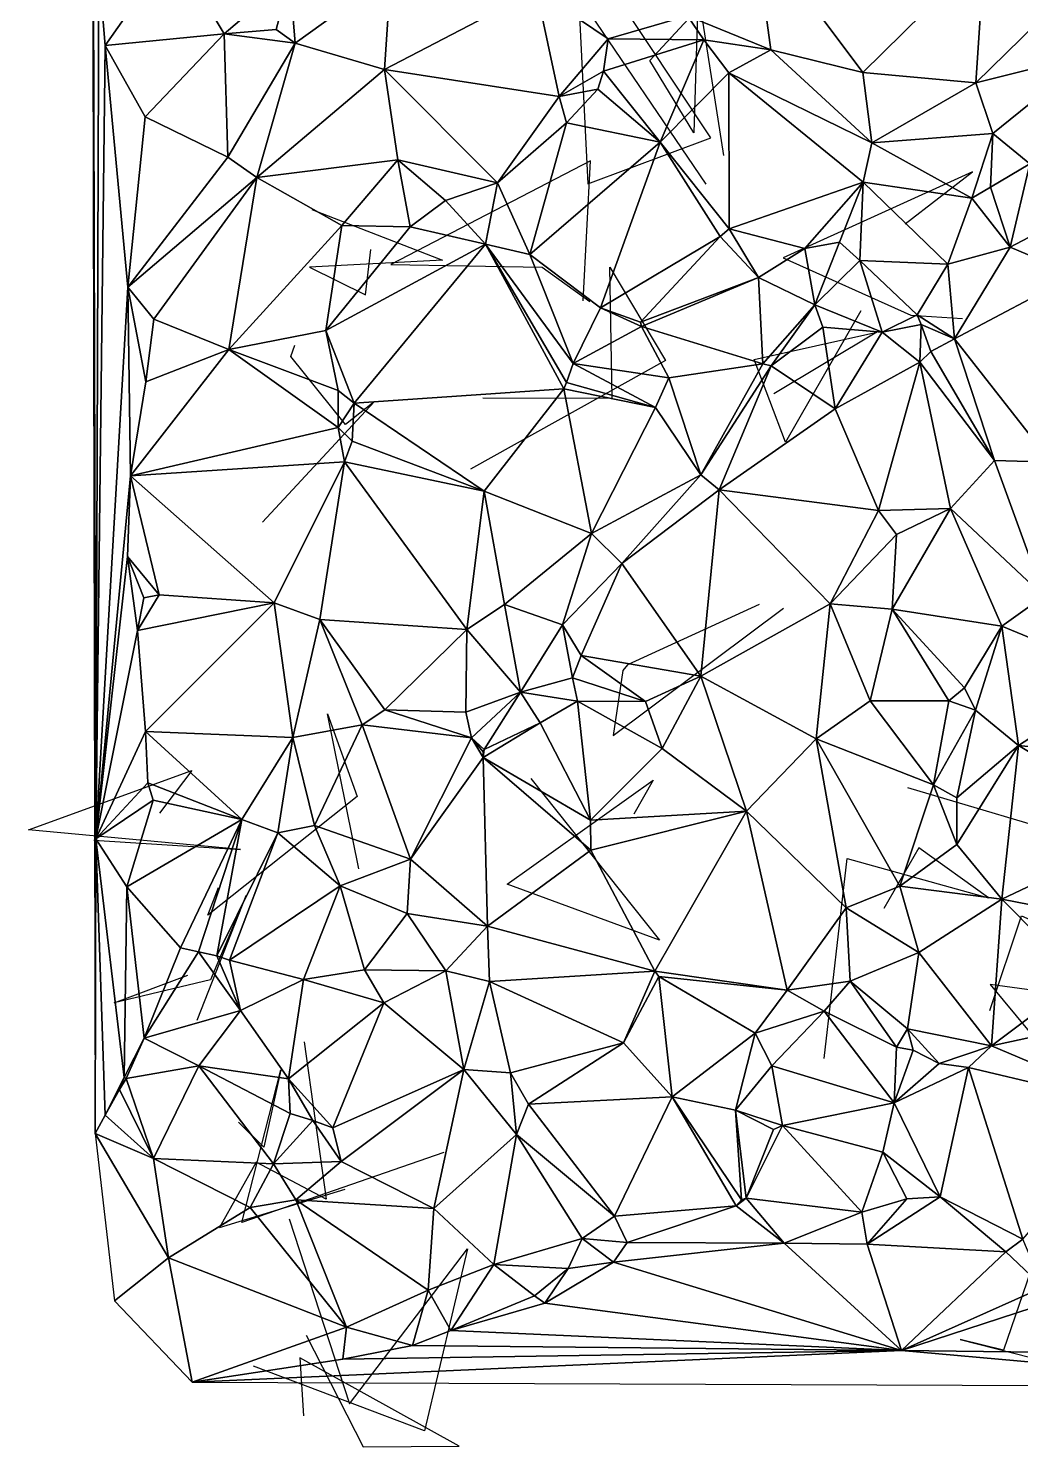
# Model space of a CAD drawing. Header units: metres. Extents: x -15.7 to 15.9, y -15.7 to 15.8.
# Drawn here: x -15.51 to -7.38, y -15.46 to -3.84 of the extents above; entities that cross this region are included whole.
import ezdxf

# ---------------------------------------------------------------- set-up
doc = ezdxf.new("R2010")
doc.units = ezdxf.units.M
doc.layers.add('CRACKS', color=1, linetype='Continuous')
doc.layers.add('STREET_MESH', color=7, linetype='Continuous')

msp = doc.modelspace()

# ---------------------------------------------------------------- linework, layer by layer
at = {"layer": 'CRACKS'}
for points in [[(-9.809, -4.88, 0.1), (-10.02, -3.528, 0.1), (-10.055, -4.692, 0.1), (-10.414, -4.099, 0.1), (-9.47, -3.079, 0.1)], [(-9.953, -5.113, 0.1), (-10.998, -3.569, 0.1), (-10.923, -5.111, 0.1), (-9.914, -4.734, 0.1), (-10.725, -3.511, 0.1)], [(-10.96, -6.069, 0.1), (-10.901, -4.922, 0.1), (-12.537, -5.771, 0.1), (-11.298, -5.795, 0.1), (-10.906, -6.075, 0.1)], [(-8.324, -5.439, 0.1), (-7.772, -5.014, 0.1), (-9.322, -5.717, 0.1), (-8.276, -6.188, 0.1), (-7.852, -6.216, 0.1)], [(-13.184, -5.322, 0.1), (-12.112, -5.736, 0.1), (-13.203, -5.794, 0.1), (-12.743, -6.02, 0.1), (-12.699, -5.648, 0.1)], [(-11.783, -6.866, 0.1), (-10.723, -6.869, 0.1), (-10.743, -5.794, 0.1), (-10.285, -6.56, 0.1), (-11.885, -7.45, 0.1)], [(-8.687, -6.152, 0.1), (-9.302, -7.229, 0.1), (-9.561, -6.551, 0.1), (-8.554, -6.327, 0.1), (-9.4, -6.833, 0.1)], [(-13.587, -7.883, 0.1), (-12.673, -6.897, 0.1), (-12.909, -7.083, 0.1), (-13.355, -6.527, 0.1), (-13.322, -6.434, 0.1)], [(-9.518, -8.558, 0.1), (-10.598, -9.054, 0.1), (-10.637, -9.099, 0.1), (-10.715, -9.632, 0.1), (-9.319, -8.59, 0.1)], [(-12.799, -10.725, 0.1), (-13.055, -9.454, 0.1), (-12.813, -10.132, 0.1), (-14.037, -11.105, 0.1), (-13.948, -10.879, 0.1)], [(-14.971, -10.491, 0.1), (-13.767, -10.567, 0.1), (-15.506, -10.406, 0.1), (-14.168, -9.918, 0.1), (-14.431, -10.27, 0.1)], [(-11.39, -9.984, 0.1), (-10.336, -11.311, 0.1), (-11.583, -10.85, 0.1), (-10.386, -9.998, 0.1), (-10.547, -10.277, 0.1)], [(-7.628, -11.885, 0.1), (-7.371, -11.11, 0.1), (-6.744, -11.387, 0.1), (-6.791, -10.51, 0.1), (-8.3, -10.062, 0.1)], [(-8.986, -12.28, 0.1), (-8.799, -10.64, 0.1), (-7.641, -10.962, 0.1), (-8.21, -10.553, 0.1), (-8.498, -11.051, 0.1)], [(-6.763, -10.734, 0.1), (-6.213, -12.124, 0.1), (-6.025, -11.892, 0.1), (-7.627, -11.673, 0.1), (-7.107, -12.298, 0.1)], [(-14.124, -11.966, 0.1), (-13.723, -10.944, 0.1), (-14.015, -11.635, 0.1), (-14.804, -11.824, 0.1), (-14.199, -11.596, 0.1)], [(-13.247, -12.143, 0.1), (-13.067, -13.433, 0.1), (-13.64, -13.129, 0.1), (-13.941, -13.666, 0.1), (-12.91, -13.351, 0.1)], [(-12.102, -13.05, 0.1), (-13.756, -13.624, 0.1), (-13.437, -12.372, 0.1), (-13.576, -13.006, 0.1), (-13.785, -12.801, 0.1)], [(-7.073, -13.372, 0.1), (-7.518, -14.67, 0.1), (-7.873, -14.582, 0.1), (-6.286, -14.987, 0.1), (-6.712, -14.881, 0.1)], [(-13.37, -13.595, 0.1), (-12.876, -15.109, 0.1), (-11.908, -13.839, 0.1), (-12.262, -15.332, 0.1), (-13.662, -14.802, 0.1)], [(-13.229, -14.548, 0.1), (-12.762, -15.461, 0.1), (-11.977, -15.457, 0.1), (-13.283, -14.732, 0.1), (-13.253, -15.207, 0.1)]]:
    msp.add_polyline3d(points, dxfattribs=at)
at = {"layer": 'STREET_MESH'}
for points in [[(-14.952, -10.479), (-14.93, -3.361), (-14.999, 6.432)], [(-14.959, -12.894), (-14.952, -10.479), (-14.999, 6.432)], [(-9.422, -4.014), (-9.561, -3.008), (-10.105, -3.735)], [(-9.561, -3.008), (-8.67, -4.198), (-7.674, -3.214)], [(-9.561, -3.008), (-9.422, -4.014), (-8.67, -4.198)], [(-14.877, -3.976), (-14.319, -3.181), (-14.93, -3.361)], [(-13.902, -3.881), (-14.319, -3.181), (-14.877, -3.976)], [(-14.319, -3.181), (-13.902, -3.881), (-13.365, -3.422)], [(-8.67, -4.198), (-7.743, -4.284), (-7.674, -3.214)], [(-7.743, -4.284), (-7.248, -3.796), (-7.674, -3.214)], [(-14.952, -10.479), (-14.877, -3.976), (-14.93, -3.361)], [(-13.365, -3.422), (-13.902, -3.881), (-13.475, -3.845)], [(-13.319, -3.958), (-13.365, -3.422), (-13.475, -3.845)], [(-13.365, -3.422), (-13.319, -3.958), (-12.536, -3.394)], [(-12.536, -3.394), (-13.319, -3.958), (-12.588, -4.175)], [(-11.342, -3.524), (-12.536, -3.394), (-12.588, -4.175)], [(-11.158, -4.395), (-11.342, -3.524), (-12.588, -4.175)], [(-11.342, -3.524), (-10.756, -3.922), (-10.105, -3.735)], [(-11.158, -4.395), (-10.756, -3.922), (-11.342, -3.524)], [(-10.756, -3.922), (-9.973, -3.931), (-10.105, -3.735)], [(-9.973, -3.931), (-9.422, -4.014), (-10.105, -3.735)], [(-7.248, -3.796), (-7.743, -4.284), (-6.797, -4.046)], [(-14.548, -4.563), (-13.902, -3.881), (-14.877, -3.976)], [(-13.873, -4.893), (-13.902, -3.881), (-14.548, -4.563)], [(-13.902, -3.881), (-13.319, -3.958), (-13.475, -3.845)], [(-13.873, -4.893), (-13.319, -3.958), (-13.902, -3.881)], [(-11.158, -4.395), (-10.793, -4.189), (-10.756, -3.922)], [(-10.793, -4.189), (-9.973, -3.931), (-10.756, -3.922)], [(-9.973, -3.931), (-10.793, -4.189), (-10.329, -4.769)], [(-9.768, -4.201), (-9.973, -3.931), (-10.329, -4.769)], [(-9.422, -4.014), (-9.973, -3.931), (-9.768, -4.201)], [(-14.952, -10.479), (-14.692, -5.958), (-14.877, -3.976)], [(-14.692, -5.958), (-14.548, -4.563), (-14.877, -3.976)], [(-13.873, -4.893), (-13.635, -5.059), (-13.319, -3.958)], [(-13.319, -3.958), (-13.635, -5.059), (-12.588, -4.175)], [(-9.422, -4.014), (-9.768, -4.201), (-8.595, -4.775)], [(-8.67, -4.198), (-9.422, -4.014), (-8.595, -4.775)], [(-6.797, -4.046), (-7.743, -4.284), (-7.604, -4.698)], [(-6.797, -4.046), (-7.604, -4.698), (-7.302, -4.946)], [(-13.635, -5.059), (-12.479, -4.915), (-12.588, -4.175)], [(-11.662, -5.104), (-11.158, -4.395), (-12.588, -4.175)], [(-12.479, -4.915), (-11.662, -5.104), (-12.588, -4.175)], [(-10.793, -4.189), (-11.158, -4.395), (-10.842, -4.336)], [(-10.329, -4.769), (-10.793, -4.189), (-10.842, -4.336)], [(-9.766, -5.481), (-9.768, -4.201), (-10.329, -4.769)], [(-9.768, -4.201), (-8.668, -5.098), (-8.595, -4.775)], [(-9.766, -5.481), (-8.668, -5.098), (-9.768, -4.201)], [(-7.743, -4.284), (-8.67, -4.198), (-8.595, -4.775)], [(-7.604, -4.698), (-7.743, -4.284), (-8.595, -4.775)], [(-11.158, -4.395), (-11.662, -5.104), (-11.097, -4.612)], [(-10.842, -4.336), (-11.158, -4.395), (-11.097, -4.612)], [(-10.329, -4.769), (-10.842, -4.336), (-11.097, -4.612)], [(-14.692, -5.958), (-13.873, -4.893), (-14.548, -4.563)], [(-11.662, -5.104), (-11.397, -5.691), (-11.097, -4.612)], [(-11.397, -5.691), (-10.329, -4.769), (-11.097, -4.612)], [(-7.777, -5.228), (-7.604, -4.698), (-8.595, -4.775)], [(-7.777, -5.228), (-7.625, -5.139), (-7.604, -4.698)], [(-7.604, -4.698), (-7.625, -5.139), (-7.302, -4.946)], [(-10.819, -6.128), (-10.329, -4.769), (-11.397, -5.691)], [(-10.819, -6.128), (-9.839, -5.543), (-10.329, -4.769)], [(-9.839, -5.543), (-9.766, -5.481), (-10.329, -4.769)], [(-8.668, -5.098), (-7.777, -5.228), (-8.595, -4.775)], [(-13.635, -5.059), (-13.873, -4.893), (-14.692, -5.958)], [(-12.479, -4.915), (-13.635, -5.059), (-12.938, -5.452)], [(-12.379, -5.463), (-12.479, -4.915), (-12.938, -5.452)], [(-11.662, -5.104), (-12.479, -4.915), (-12.088, -5.249)], [(-12.479, -4.915), (-12.379, -5.463), (-12.088, -5.249)], [(-7.625, -5.139), (-7.462, -5.631), (-7.302, -4.946)], [(-7.462, -5.631), (-6.706, -5.23), (-7.302, -4.946)], [(-14.479, -6.221), (-13.635, -5.059), (-14.692, -5.958)], [(-13.635, -5.059), (-14.479, -6.221), (-13.865, -6.468)], [(-12.938, -5.452), (-13.635, -5.059), (-13.865, -6.468)], [(-11.761, -5.606), (-11.662, -5.104), (-12.088, -5.249)], [(-11.662, -5.104), (-11.761, -5.606), (-11.397, -5.691)], [(-9.146, -5.64), (-8.668, -5.098), (-9.766, -5.481)], [(-9.146, -5.64), (-8.861, -5.59), (-8.668, -5.098)], [(-8.668, -5.098), (-8.861, -5.59), (-8.695, -5.739)], [(-8.668, -5.098), (-8.695, -5.739), (-7.973, -5.769)], [(-7.777, -5.228), (-8.668, -5.098), (-7.973, -5.769)], [(-7.462, -5.631), (-7.777, -5.228), (-7.973, -5.769)], [(-7.625, -5.139), (-7.777, -5.228), (-7.462, -5.631)], [(-6.706, -5.23), (-7.462, -5.631), (-6.928, -5.856)], [(-12.379, -5.463), (-11.761, -5.606), (-12.088, -5.249)], [(-13.07, -6.313), (-12.938, -5.452), (-13.865, -6.468)], [(-12.379, -5.463), (-12.938, -5.452), (-13.07, -6.313)], [(-11.761, -5.606), (-12.379, -5.463), (-13.07, -6.313)], [(-9.839, -5.543), (-10.819, -6.128), (-10.49, -6.245)], [(-9.839, -5.543), (-10.49, -6.245), (-9.524, -5.879)], [(-9.766, -5.481), (-9.839, -5.543), (-9.524, -5.879)], [(-9.146, -5.64), (-9.766, -5.481), (-9.524, -5.879)], [(-11.761, -5.606), (-13.07, -6.313), (-12.837, -6.909)], [(-11.12, -6.792), (-11.761, -5.606), (-12.837, -6.909)], [(-11.761, -5.606), (-11.042, -6.584), (-11.397, -5.691)], [(-11.12, -6.792), (-11.098, -6.74), (-11.761, -5.606)], [(-11.098, -6.74), (-11.042, -6.584), (-11.761, -5.606)], [(-11.042, -6.584), (-10.819, -6.128), (-11.397, -5.691)], [(-9.062, -6.102), (-9.146, -5.64), (-9.524, -5.879)], [(-8.861, -5.59), (-9.146, -5.64), (-9.062, -6.102)], [(-8.861, -5.59), (-9.062, -6.102), (-8.695, -5.739)], [(-7.919, -6.382), (-7.462, -5.631), (-7.973, -5.769)], [(-7.462, -5.631), (-7.919, -6.382), (-6.928, -5.856)], [(-9.062, -6.102), (-8.512, -6.326), (-8.695, -5.739)], [(-8.695, -5.739), (-8.224, -6.184), (-7.973, -5.769)], [(-8.512, -6.326), (-8.224, -6.184), (-8.695, -5.739)], [(-8.224, -6.184), (-7.919, -6.382), (-7.973, -5.769)], [(-10.49, -6.245), (-10.483, -6.281), (-9.524, -5.879)], [(-10.483, -6.281), (-9.488, -6.586), (-9.524, -5.879)], [(-9.488, -6.586), (-9.062, -6.102), (-9.524, -5.879)], [(-7.919, -6.382), (-7.126, -7.393), (-6.928, -5.856)], [(-14.692, -5.958), (-14.952, -10.479), (-14.668, -7.503)], [(-14.545, -6.735), (-14.692, -5.958), (-14.668, -7.503)], [(-14.545, -6.735), (-14.479, -6.221), (-14.692, -5.958)], [(-10.819, -6.128), (-11.042, -6.584), (-10.483, -6.281)], [(-10.819, -6.128), (-10.483, -6.281), (-10.49, -6.245)], [(-9.062, -6.102), (-9.488, -6.586), (-9.421, -6.602)], [(-8.997, -6.287), (-9.062, -6.102), (-9.421, -6.602)], [(-8.997, -6.287), (-8.512, -6.326), (-9.062, -6.102)], [(-14.479, -6.221), (-14.545, -6.735), (-13.865, -6.468)], [(-8.512, -6.326), (-8.193, -6.264), (-8.224, -6.184)], [(-8.193, -6.264), (-8.512, -6.326), (-8.202, -6.572)], [(-8.224, -6.184), (-8.193, -6.264), (-7.919, -6.382)], [(-8.113, -6.485), (-8.193, -6.264), (-8.202, -6.572)], [(-8.193, -6.264), (-8.113, -6.485), (-7.919, -6.382)], [(-12.967, -6.806), (-13.07, -6.313), (-13.865, -6.468)], [(-13.07, -6.313), (-12.967, -6.806), (-12.837, -6.909)], [(-10.483, -6.281), (-11.042, -6.584), (-10.26, -6.701)], [(-9.488, -6.586), (-10.483, -6.281), (-10.26, -6.701)], [(-8.897, -6.956), (-8.997, -6.287), (-9.421, -6.602)], [(-8.512, -6.326), (-8.997, -6.287), (-8.897, -6.956)], [(-8.512, -6.326), (-8.897, -6.956), (-8.202, -6.572)], [(-8.113, -6.485), (-7.59, -7.378), (-7.919, -6.382)], [(-7.919, -6.382), (-7.59, -7.378), (-7.126, -7.393)], [(-14.668, -7.503), (-12.968, -7.108), (-13.865, -6.468)], [(-14.545, -6.735), (-14.668, -7.503), (-13.865, -6.468)], [(-12.968, -7.108), (-12.967, -6.806), (-13.865, -6.468)], [(-7.59, -7.378), (-8.113, -6.485), (-8.202, -6.572)], [(-11.042, -6.584), (-11.098, -6.74), (-10.369, -6.945)], [(-11.042, -6.584), (-10.369, -6.945), (-10.26, -6.701)], [(-9.996, -7.497), (-9.488, -6.586), (-10.26, -6.701)], [(-9.488, -6.586), (-9.996, -7.497), (-9.421, -6.602)], [(-9.421, -6.602), (-9.996, -7.497), (-9.847, -7.62)], [(-8.897, -6.956), (-9.421, -6.602), (-9.847, -7.62)], [(-8.897, -6.956), (-8.542, -7.787), (-8.202, -6.572)], [(-8.542, -7.787), (-7.951, -7.771), (-8.202, -6.572)], [(-7.951, -7.771), (-7.59, -7.378), (-8.202, -6.572)], [(-11.098, -6.74), (-11.12, -6.792), (-10.369, -6.945)], [(-10.369, -6.945), (-9.996, -7.497), (-10.26, -6.701)], [(-12.967, -6.806), (-12.968, -7.108), (-12.837, -6.909)], [(-11.772, -7.631), (-11.12, -6.792), (-12.837, -6.909)], [(-10.893, -7.978), (-11.12, -6.792), (-11.772, -7.631)], [(-11.12, -6.792), (-10.893, -7.978), (-10.369, -6.945)], [(-12.968, -7.108), (-12.854, -7.221), (-12.837, -6.909)], [(-12.854, -7.221), (-11.772, -7.631), (-12.837, -6.909)], [(-10.893, -7.978), (-9.996, -7.497), (-10.369, -6.945)], [(-8.542, -7.787), (-8.897, -6.956), (-9.847, -7.62)], [(-12.915, -7.389), (-12.968, -7.108), (-14.668, -7.503)], [(-12.854, -7.221), (-12.968, -7.108), (-12.915, -7.389)], [(-11.772, -7.631), (-12.854, -7.221), (-12.915, -7.389)], [(-13.493, -8.545), (-12.915, -7.389), (-14.668, -7.503)], [(-12.915, -7.389), (-13.493, -8.545), (-13.118, -8.683)], [(-11.914, -8.763), (-12.915, -7.389), (-13.118, -8.683)], [(-11.914, -8.763), (-11.772, -7.631), (-12.915, -7.389)], [(-7.187, -8.49), (-7.59, -7.378), (-7.951, -7.771)], [(-7.59, -7.378), (-7.187, -8.49), (-7.126, -7.393)], [(-14.952, -10.479), (-14.693, -8.165), (-14.668, -7.503)], [(-14.693, -8.165), (-14.435, -8.48), (-14.668, -7.503)], [(-14.435, -8.48), (-13.493, -8.545), (-14.668, -7.503)], [(-9.996, -7.497), (-10.893, -7.978), (-10.643, -8.223)], [(-9.847, -7.62), (-9.996, -7.497), (-10.643, -8.223)], [(-11.914, -8.763), (-11.605, -8.559), (-11.772, -7.631)], [(-11.605, -8.559), (-10.893, -7.978), (-11.772, -7.631)], [(-9.997, -9.147), (-9.847, -7.62), (-10.643, -8.223)], [(-9.997, -9.147), (-8.936, -8.552), (-9.847, -7.62)], [(-8.936, -8.552), (-8.542, -7.787), (-9.847, -7.62)], [(-8.936, -8.552), (-8.394, -7.985), (-8.542, -7.787)], [(-8.394, -7.985), (-7.951, -7.771), (-8.542, -7.787)], [(-7.951, -7.771), (-8.428, -8.597), (-7.532, -8.735)], [(-8.394, -7.985), (-8.428, -8.597), (-7.951, -7.771)], [(-7.187, -8.49), (-7.951, -7.771), (-7.532, -8.735)], [(-11.605, -8.559), (-11.131, -8.726), (-10.893, -7.978)], [(-10.893, -7.978), (-11.131, -8.726), (-10.643, -8.223)], [(-8.428, -8.597), (-8.394, -7.985), (-8.936, -8.552)], [(-14.693, -8.165), (-14.952, -10.479), (-14.611, -8.772)], [(-14.56, -8.504), (-14.693, -8.165), (-14.611, -8.772)], [(-14.693, -8.165), (-14.56, -8.504), (-14.435, -8.48)], [(-11.131, -8.726), (-10.976, -8.977), (-10.643, -8.223)], [(-10.976, -8.977), (-9.997, -9.147), (-10.643, -8.223)], [(-13.493, -8.545), (-14.435, -8.48), (-14.611, -8.772)], [(-14.435, -8.48), (-14.56, -8.504), (-14.611, -8.772)], [(-14.547, -9.6), (-13.493, -8.545), (-14.611, -8.772)], [(-13.493, -8.545), (-14.547, -9.6), (-13.34, -9.65)], [(-13.493, -8.545), (-13.34, -9.65), (-13.118, -8.683)], [(-11.473, -9.276), (-11.605, -8.559), (-11.914, -8.763)], [(-11.473, -9.276), (-11.131, -8.726), (-11.605, -8.559)], [(-9.053, -9.661), (-8.936, -8.552), (-9.997, -9.147)], [(-9.053, -9.661), (-8.609, -9.348), (-8.936, -8.552)], [(-8.609, -9.348), (-8.428, -8.597), (-8.936, -8.552)], [(-7.965, -9.347), (-8.428, -8.597), (-8.609, -9.348)], [(-8.428, -8.597), (-7.837, -9.242), (-7.532, -8.735)], [(-8.428, -8.597), (-7.965, -9.347), (-7.837, -9.242)], [(-6.526, -9.152), (-7.187, -8.49), (-7.532, -8.735)], [(-13.34, -9.65), (-12.77, -9.546), (-13.118, -8.683)], [(-12.586, -9.422), (-11.914, -8.763), (-13.118, -8.683)], [(-12.77, -9.546), (-12.586, -9.422), (-13.118, -8.683)], [(-14.952, -10.479), (-14.547, -9.6), (-14.611, -8.772)], [(-11.914, -8.763), (-12.586, -9.422), (-11.923, -9.44)], [(-11.473, -9.276), (-11.914, -8.763), (-11.923, -9.44)], [(-11.473, -9.276), (-11.049, -9.16), (-11.131, -8.726)], [(-11.049, -9.16), (-10.976, -8.977), (-11.131, -8.726)], [(-7.837, -9.242), (-7.746, -9.424), (-7.532, -8.735)], [(-7.746, -9.424), (-7.394, -9.713), (-7.532, -8.735)], [(-7.394, -9.713), (-6.526, -9.152), (-7.532, -8.735)], [(-10.976, -8.977), (-11.049, -9.16), (-10.45, -9.353)], [(-10.976, -8.977), (-10.45, -9.353), (-9.997, -9.147)], [(-11.006, -9.352), (-11.049, -9.16), (-11.473, -9.276)], [(-11.049, -9.16), (-11.006, -9.352), (-10.45, -9.353)], [(-9.997, -9.147), (-10.45, -9.353), (-10.313, -9.739)], [(-9.997, -9.147), (-10.313, -9.739), (-9.624, -10.253)], [(-9.053, -9.661), (-9.997, -9.147), (-9.624, -10.253)], [(-6.526, -9.152), (-7.394, -9.713), (-6.478, -9.809)], [(-11.877, -9.652), (-11.473, -9.276), (-11.923, -9.44)], [(-11.473, -9.276), (-11.877, -9.652), (-11.773, -9.748)], [(-11.473, -9.276), (-11.773, -9.748), (-11.312, -9.528)], [(-11.006, -9.352), (-11.473, -9.276), (-11.312, -9.528)], [(-7.837, -9.242), (-7.965, -9.347), (-7.746, -9.424)], [(-11.006, -9.352), (-11.312, -9.528), (-10.902, -10.326)], [(-10.45, -9.353), (-11.006, -9.352), (-10.313, -9.739)], [(-11.006, -9.352), (-10.902, -10.326), (-10.313, -9.739)], [(-9.053, -9.661), (-8.09, -10.038), (-8.609, -9.348)], [(-8.09, -10.038), (-7.965, -9.347), (-8.609, -9.348)], [(-7.965, -9.347), (-8.09, -10.038), (-7.746, -9.424)], [(-12.77, -9.546), (-11.877, -9.652), (-12.586, -9.422)], [(-12.586, -9.422), (-11.877, -9.652), (-11.923, -9.44)], [(-11.312, -9.528), (-11.781, -9.813), (-10.902, -10.326)], [(-11.773, -9.748), (-11.781, -9.813), (-11.312, -9.528)], [(-7.746, -9.424), (-8.09, -10.038), (-7.9, -10.142)], [(-7.394, -9.713), (-7.746, -9.424), (-7.9, -10.142)], [(-14.527, -10.02), (-14.547, -9.6), (-14.952, -10.479)], [(-14.547, -9.6), (-13.758, -10.321), (-13.34, -9.65)], [(-14.527, -10.02), (-13.758, -10.321), (-14.547, -9.6)], [(-13.162, -10.369), (-12.77, -9.546), (-13.34, -9.65)], [(-12.77, -9.546), (-13.162, -10.369), (-12.376, -10.645)], [(-11.877, -9.652), (-12.77, -9.546), (-12.376, -10.645)], [(-13.758, -10.321), (-13.462, -10.431), (-13.34, -9.65)], [(-13.462, -10.431), (-13.162, -10.369), (-13.34, -9.65)], [(-11.781, -9.813), (-11.877, -9.652), (-12.376, -10.645)], [(-11.78, -9.765), (-11.877, -9.652), (-11.781, -9.813)], [(-11.877, -9.652), (-11.78, -9.765), (-11.773, -9.748)], [(-11.773, -9.748), (-11.78, -9.765), (-11.781, -9.813)], [(-10.313, -9.739), (-10.902, -10.326), (-9.624, -10.253)], [(-8.807, -11.045), (-9.053, -9.661), (-9.624, -10.253)], [(-8.366, -10.866), (-9.053, -9.661), (-8.807, -11.045)], [(-8.366, -10.866), (-8.09, -10.038), (-9.053, -9.661)], [(-7.899, -10.527), (-7.394, -9.713), (-7.9, -10.142)], [(-7.394, -9.713), (-7.899, -10.527), (-7.532, -10.974)], [(-6.285, -10.383), (-7.394, -9.713), (-7.532, -10.974)], [(-7.394, -9.713), (-6.285, -10.383), (-6.478, -9.809)], [(-11.745, -11.195), (-11.781, -9.813), (-12.376, -10.645)], [(-10.902, -10.326), (-11.781, -9.813), (-10.897, -10.571)], [(-11.781, -9.813), (-11.745, -11.195), (-10.897, -10.571)], [(-14.484, -10.161), (-14.527, -10.02), (-14.952, -10.479)], [(-13.758, -10.321), (-14.527, -10.02), (-14.484, -10.161)], [(-8.09, -10.038), (-8.366, -10.866), (-7.899, -10.527)], [(-8.09, -10.038), (-7.899, -10.527), (-7.9, -10.142)], [(-14.699, -10.873), (-14.484, -10.161), (-14.952, -10.479)], [(-14.699, -10.873), (-13.758, -10.321), (-14.484, -10.161)], [(-13.758, -10.321), (-14.699, -10.873), (-14.259, -11.372)], [(-14.113, -11.405), (-13.758, -10.321), (-14.259, -11.372)], [(-14.113, -11.405), (-13.962, -11.439), (-13.758, -10.321)], [(-13.758, -10.321), (-13.962, -11.439), (-13.462, -10.431)], [(-10.902, -10.326), (-10.897, -10.571), (-9.624, -10.253)], [(-9.624, -10.253), (-10.897, -10.571), (-10.374, -11.565)], [(-9.29, -11.719), (-9.624, -10.253), (-10.374, -11.565)], [(-9.29, -11.719), (-8.807, -11.045), (-9.624, -10.253)], [(-13.962, -11.439), (-13.857, -11.473), (-13.462, -10.431)], [(-13.857, -11.473), (-12.951, -10.865), (-13.462, -10.431)], [(-12.951, -10.865), (-13.162, -10.369), (-13.462, -10.431)], [(-13.162, -10.369), (-12.951, -10.865), (-12.376, -10.645)], [(-6.258, -11.221), (-6.285, -10.383), (-7.532, -10.974)], [(-14.952, -10.479), (-14.959, -12.894), (-14.878, -12.744)], [(-14.72, -12.436), (-14.952, -10.479), (-14.878, -12.744)], [(-14.72, -12.436), (-14.699, -10.873), (-14.952, -10.479)], [(-10.897, -10.571), (-11.745, -11.195), (-10.374, -11.565)], [(-7.899, -10.527), (-8.366, -10.866), (-7.532, -10.974)], [(-12.951, -10.865), (-12.403, -11.091), (-12.376, -10.645)], [(-12.403, -11.091), (-11.745, -11.195), (-12.376, -10.645)], [(-14.699, -10.873), (-14.72, -12.436), (-14.556, -12.113)], [(-14.259, -11.372), (-14.699, -10.873), (-14.556, -12.113)], [(-12.951, -10.865), (-13.857, -11.473), (-13.251, -11.632)], [(-12.752, -11.553), (-12.951, -10.865), (-13.251, -11.632)], [(-12.403, -11.091), (-12.951, -10.865), (-12.752, -11.553)], [(-8.212, -11.412), (-8.366, -10.866), (-8.807, -11.045)], [(-8.366, -10.866), (-8.212, -11.412), (-7.532, -10.974)], [(-8.212, -11.412), (-7.616, -12.175), (-7.532, -10.974)], [(-7.616, -12.175), (-6.883, -11.627), (-7.532, -10.974)], [(-6.883, -11.627), (-6.258, -11.221), (-7.532, -10.974)], [(-12.085, -11.561), (-12.403, -11.091), (-12.752, -11.553)], [(-12.085, -11.561), (-11.745, -11.195), (-12.403, -11.091)], [(-8.807, -11.045), (-9.29, -11.719), (-8.772, -11.645)], [(-8.212, -11.412), (-8.807, -11.045), (-8.772, -11.645)], [(-11.745, -11.195), (-12.085, -11.561), (-11.728, -11.649)], [(-11.745, -11.195), (-11.728, -11.649), (-10.374, -11.565)], [(-14.113, -11.405), (-14.259, -11.372), (-14.556, -12.113)], [(-14.113, -11.405), (-14.556, -12.113), (-13.767, -11.885)], [(-13.962, -11.439), (-14.113, -11.405), (-13.767, -11.885)], [(-13.857, -11.473), (-13.962, -11.439), (-13.767, -11.885)], [(-13.857, -11.473), (-13.767, -11.885), (-13.251, -11.632)], [(-8.304, -12.037), (-8.212, -11.412), (-8.772, -11.645)], [(-7.616, -12.175), (-8.212, -11.412), (-8.304, -12.037)], [(-12.593, -11.824), (-12.752, -11.553), (-13.251, -11.632)], [(-12.593, -11.824), (-12.085, -11.561), (-12.752, -11.553)], [(-11.939, -12.369), (-12.085, -11.561), (-12.593, -11.824)], [(-12.085, -11.561), (-11.939, -12.369), (-11.728, -11.649)], [(-11.728, -11.649), (-10.629, -12.152), (-10.374, -11.565)], [(-10.629, -12.152), (-10.342, -11.607), (-10.374, -11.565)], [(-10.232, -12.593), (-10.342, -11.607), (-10.629, -12.152)], [(-10.342, -11.607), (-9.29, -11.719), (-10.374, -11.565)], [(-9.552, -12.073), (-10.342, -11.607), (-10.232, -12.593)], [(-10.342, -11.607), (-9.552, -12.073), (-9.29, -11.719)], [(-13.767, -11.885), (-13.376, -12.447), (-13.251, -11.632)], [(-13.376, -12.447), (-12.593, -11.824), (-13.251, -11.632)], [(-11.939, -12.369), (-11.557, -12.396), (-11.728, -11.649)], [(-11.728, -11.649), (-11.557, -12.396), (-10.629, -12.152)], [(-9.552, -12.073), (-8.986, -11.891), (-9.29, -11.719)], [(-9.29, -11.719), (-8.986, -11.891), (-8.772, -11.645)], [(-8.986, -11.891), (-8.395, -12.187), (-8.772, -11.645)], [(-8.395, -12.187), (-8.304, -12.037), (-8.772, -11.645)], [(-6.883, -11.627), (-7.616, -12.175), (-6.646, -11.965)], [(-13.376, -12.447), (-13.012, -12.848), (-12.593, -11.824)], [(-13.012, -12.848), (-11.939, -12.369), (-12.593, -11.824)], [(-14.556, -12.113), (-14.109, -12.339), (-13.767, -11.885)], [(-14.109, -12.339), (-13.376, -12.447), (-13.767, -11.885)], [(-8.986, -11.891), (-9.552, -12.073), (-9.414, -12.339)], [(-8.414, -12.643), (-8.986, -11.891), (-9.414, -12.339)], [(-8.986, -11.891), (-8.414, -12.643), (-8.395, -12.187)], [(-6.646, -11.965), (-7.616, -12.175), (-6.423, -12.68)], [(-9.552, -12.073), (-10.232, -12.593), (-9.712, -12.704)], [(-9.414, -12.339), (-9.552, -12.073), (-9.712, -12.704)], [(-8.257, -12.211), (-8.304, -12.037), (-8.395, -12.187)], [(-8.257, -12.211), (-8.043, -12.32), (-8.304, -12.037)], [(-8.043, -12.32), (-7.616, -12.175), (-8.304, -12.037)], [(-14.72, -12.436), (-14.704, -12.444), (-14.556, -12.113)], [(-14.704, -12.444), (-14.109, -12.339), (-14.556, -12.113)], [(-11.557, -12.396), (-11.41, -12.655), (-10.629, -12.152)], [(-11.41, -12.655), (-10.232, -12.593), (-10.629, -12.152)], [(-8.414, -12.643), (-8.257, -12.211), (-8.395, -12.187)], [(-7.616, -12.175), (-8.043, -12.32), (-7.803, -12.352)], [(-7.616, -12.175), (-7.803, -12.352), (-6.423, -12.68)], [(-8.043, -12.32), (-8.257, -12.211), (-8.414, -12.643)], [(-8.043, -12.32), (-8.414, -12.643), (-7.803, -12.352)], [(-14.76, -12.533), (-14.72, -12.436), (-14.878, -12.744)], [(-14.72, -12.436), (-14.76, -12.533), (-14.704, -12.444)], [(-14.109, -12.339), (-14.704, -12.444), (-14.481, -13.099)], [(-13.499, -13.143), (-14.109, -12.339), (-14.481, -13.099)], [(-13.36, -12.731), (-14.109, -12.339), (-13.499, -13.143)], [(-13.36, -12.731), (-13.376, -12.447), (-14.109, -12.339)], [(-13.012, -12.848), (-12.944, -13.123), (-11.939, -12.369)], [(-12.944, -13.123), (-12.183, -13.509), (-11.939, -12.369)], [(-11.939, -12.369), (-12.183, -13.509), (-11.508, -12.902)], [(-11.557, -12.396), (-11.939, -12.369), (-11.508, -12.902)], [(-11.41, -12.655), (-11.557, -12.396), (-11.508, -12.902)], [(-9.327, -12.83), (-9.414, -12.339), (-9.712, -12.704)], [(-9.327, -12.83), (-8.414, -12.643), (-9.414, -12.339)], [(-8.414, -12.643), (-8.037, -13.413), (-7.803, -12.352)], [(-8.037, -13.413), (-7.36, -13.76), (-7.803, -12.352)], [(-7.803, -12.352), (-7.36, -13.76), (-6.423, -12.68)], [(-14.76, -12.533), (-14.878, -12.744), (-14.481, -13.099)], [(-14.704, -12.444), (-14.76, -12.533), (-14.481, -13.099)], [(-13.176, -12.787), (-13.012, -12.848), (-13.376, -12.447)], [(-13.36, -12.731), (-13.176, -12.787), (-13.376, -12.447)], [(-10.703, -13.571), (-11.41, -12.655), (-11.508, -12.902)], [(-11.41, -12.655), (-10.703, -13.571), (-10.232, -12.593)], [(-10.703, -13.571), (-9.706, -13.486), (-10.232, -12.593)], [(-10.232, -12.593), (-9.664, -13.438), (-9.712, -12.704)], [(-9.706, -13.486), (-9.664, -13.438), (-10.232, -12.593)], [(-8.414, -12.643), (-9.327, -12.83), (-8.506, -13.048)], [(-8.037, -13.413), (-8.414, -12.643), (-8.506, -13.048)], [(-14.878, -12.744), (-14.959, -12.894), (-14.481, -13.099)], [(-13.176, -12.787), (-13.36, -12.731), (-13.499, -13.143)], [(-9.664, -13.438), (-9.626, -13.424), (-9.712, -12.704)], [(-9.401, -12.861), (-9.327, -12.83), (-9.712, -12.704)], [(-9.626, -13.424), (-9.401, -12.861), (-9.712, -12.704)], [(-14.359, -13.912), (-14.959, -12.894), (-14.801, -14.265)], [(-14.959, -12.894), (-14.359, -13.912), (-14.481, -13.099)], [(-12.944, -13.123), (-13.176, -12.787), (-13.499, -13.143)], [(-13.176, -12.787), (-12.944, -13.123), (-13.012, -12.848)], [(-12.183, -13.509), (-11.694, -13.969), (-11.508, -12.902)], [(-11.694, -13.969), (-10.969, -13.756), (-11.508, -12.902)], [(-10.969, -13.756), (-10.703, -13.571), (-11.508, -12.902)], [(-9.327, -12.83), (-9.626, -13.424), (-8.678, -13.54)], [(-9.401, -12.861), (-9.626, -13.424), (-9.327, -12.83)], [(-9.327, -12.83), (-8.678, -13.54), (-8.506, -13.048)], [(-13.69, -13.502), (-13.499, -13.143), (-14.481, -13.099)], [(-14.359, -13.912), (-13.69, -13.502), (-14.481, -13.099)], [(-13.316, -13.437), (-12.944, -13.123), (-13.499, -13.143)], [(-12.183, -13.509), (-12.944, -13.123), (-13.316, -13.437)], [(-8.678, -13.54), (-8.308, -13.431), (-8.506, -13.048)], [(-8.308, -13.431), (-8.037, -13.413), (-8.506, -13.048)], [(-13.69, -13.502), (-13.316, -13.437), (-13.499, -13.143)], [(-13.316, -13.437), (-13.69, -13.502), (-12.899, -14.481)], [(-12.232, -14.179), (-13.316, -13.437), (-12.899, -14.481)], [(-12.183, -13.509), (-13.316, -13.437), (-12.232, -14.179)], [(-9.626, -13.424), (-9.706, -13.486), (-9.313, -13.793)], [(-9.626, -13.424), (-9.664, -13.438), (-9.706, -13.486)], [(-8.678, -13.54), (-9.626, -13.424), (-9.313, -13.793)], [(-8.678, -13.54), (-8.633, -13.8), (-8.308, -13.431)], [(-8.633, -13.8), (-8.037, -13.413), (-8.308, -13.431)], [(-8.037, -13.413), (-8.633, -13.8), (-7.497, -13.865)], [(-7.36, -13.76), (-8.037, -13.413), (-7.497, -13.865)], [(-13.69, -13.502), (-14.359, -13.912), (-12.899, -14.481)], [(-11.694, -13.969), (-12.183, -13.509), (-12.232, -14.179)], [(-10.703, -13.571), (-10.969, -13.756), (-10.6, -13.787)], [(-10.703, -13.571), (-10.6, -13.787), (-9.706, -13.486)], [(-9.706, -13.486), (-10.6, -13.787), (-9.313, -13.793)], [(-8.633, -13.8), (-8.678, -13.54), (-9.313, -13.793)], [(-11.085, -14.001), (-10.969, -13.756), (-11.694, -13.969)], [(-10.969, -13.756), (-11.085, -14.001), (-10.711, -13.948)], [(-10.6, -13.787), (-10.969, -13.756), (-10.711, -13.948)], [(-10.6, -13.787), (-10.711, -13.948), (-9.313, -13.793)], [(-9.313, -13.793), (-10.711, -13.948), (-8.352, -14.672)], [(-8.633, -13.8), (-9.313, -13.793), (-8.352, -14.672)], [(-7.497, -13.865), (-8.633, -13.8), (-8.352, -14.672)], [(-7.193, -14.153), (-7.36, -13.76), (-7.497, -13.865)], [(-14.165, -14.932), (-14.359, -13.912), (-14.801, -14.265)], [(-12.899, -14.481), (-14.359, -13.912), (-14.165, -14.932)], [(-10.711, -13.948), (-11.275, -14.284), (-8.352, -14.672)], [(-10.711, -13.948), (-11.085, -14.001), (-11.275, -14.284)], [(-7.193, -14.153), (-7.497, -13.865), (-8.352, -14.672)], [(-11.694, -13.969), (-12.232, -14.179), (-12.044, -14.509)], [(-11.36, -14.226), (-11.694, -13.969), (-12.044, -14.509)], [(-11.085, -14.001), (-11.694, -13.969), (-11.36, -14.226)], [(-11.085, -14.001), (-11.36, -14.226), (-11.275, -14.284)], [(-12.232, -14.179), (-12.899, -14.481), (-12.359, -14.631)], [(-12.044, -14.509), (-12.232, -14.179), (-12.359, -14.631)], [(-7.006, -14.232), (-7.193, -14.153), (-8.352, -14.672)], [(-11.36, -14.226), (-12.044, -14.509), (-11.275, -14.284)], [(-11.275, -14.284), (-12.044, -14.509), (-8.352, -14.672)], [(-5.438, -14.707), (-7.006, -14.232), (-8.352, -14.672)], [(-12.93, -14.744), (-12.899, -14.481), (-14.165, -14.932)], [(-12.899, -14.481), (-12.93, -14.744), (-12.359, -14.631)], [(-12.044, -14.509), (-12.359, -14.631), (-8.352, -14.672)], [(-12.359, -14.631), (-12.93, -14.744), (-8.352, -14.672)], [(-8.352, -14.672), (-14.165, -14.932), (-5.052, -14.969)], [(-12.93, -14.744), (-14.165, -14.932), (-8.352, -14.672)], [(-5.438, -14.707), (-8.352, -14.672), (-5.052, -14.969)]]:
    msp.add_3dface(points, dxfattribs=at)

doc.saveas('drawing.dxf')
